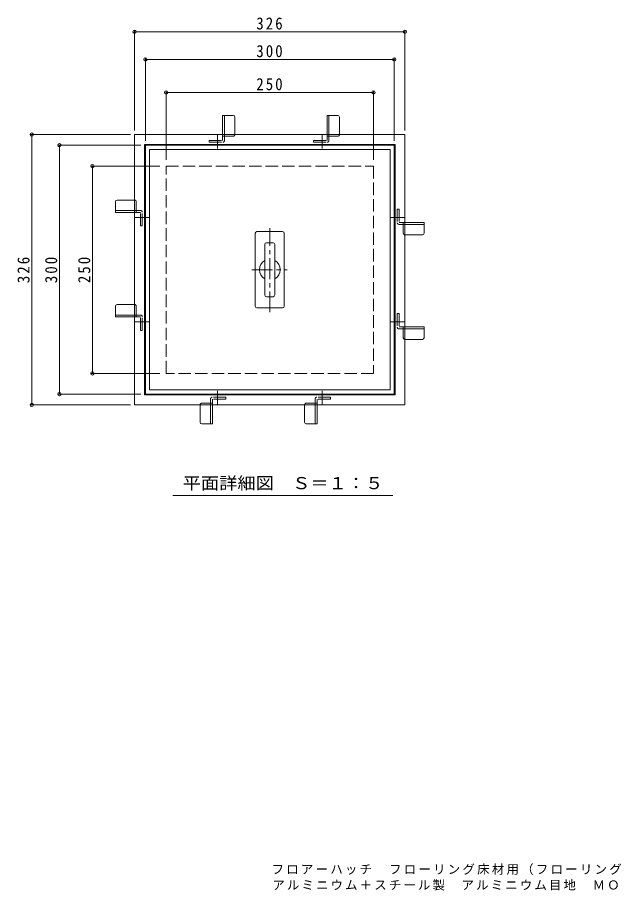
# Model space of a CAD drawing. Units: millimetres on the paper, enlarged 2 times, with parts at other scales. Extents: x -293 to 359, y -274 to 221.
# Drawn here: x -292.7 to -3.9, y -273.8 to 147.4 of the extents above; entities that cross this region are included whole.
import ezdxf
from ezdxf.enums import TextEntityAlignment as Align

# ---------------------------------------------------------------- set-up
doc = ezdxf.new("R2010")
doc.units = ezdxf.units.MM
doc.header["$LTSCALE"] = 2
doc.header["$PDMODE"] = 32
doc.header["$PDSIZE"] = 1.6
doc.linetypes.add('CHAIN1', pattern=[8, 5, -1, 1, -1])
doc.linetypes.add('DASHED3', pattern=[4, 3, -1])
for name, color, linetype, lineweight in [('0-1', 2, 'DASHED3', 9), ('0-2', 3, 'Continuous', 9), ('0-4', 7, 'Continuous', 9), ('1-4', 7, 'Continuous', 9)]:
    doc.layers.add(name, color=color, linetype=linetype, lineweight=lineweight)
doc.layers.add('F-0', color=7, linetype='Continuous')
doc.styles.add('ＭＳ ゴシック', font='')
doc.styles.get('ＭＳ ゴシック').set_extended_font_data('MS Gothic')

msp = doc.modelspace()

# ---------------------------------------------------------------- linework, layer by layer
at = {"layer": '0-1', "linetype": 'Continuous'}
for p, q in [((-193.873, 100.103), (-188.673, 100.103)), ((-193.873, 100.103), (-193.873, 90.903)), ((-192.953, 100.103), (-192.953, 90.903)), ((-187.873, 99.303), (-187.873, 90.903)), ((-143.474, 100.103), (-138.274, 100.103)), ((-143.474, 100.103), (-143.474, 90.903)), ((-142.553, 100.103), (-142.553, 90.903)), ((-137.474, 99.303), (-137.474, 90.903)), ((-244.673, 59.303), (-236.273, 59.303)), ((-245.473, 53.303), (-245.473, 58.503)), ((-245.473, 54.223), (-236.273, 54.223)), ((-245.473, 53.303), (-236.273, 53.303)), ((-96.674, 48.503), (-105.873, 48.503)), ((-96.674, 47.583), (-105.873, 47.583)), ((-96.674, 48.503), (-96.674, 43.303)), ((-97.473, 42.503), (-105.873, 42.503)), ((-244.673, 8.903), (-236.273, 8.903)), ((-245.473, 2.903), (-245.473, 8.103)), ((-245.473, 3.823), (-236.273, 3.823)), ((-245.473, 2.903), (-236.273, 2.903)), ((-96.674, -1.897), (-105.873, -1.897)), ((-96.674, -2.817), (-105.873, -2.817)), ((-96.674, -1.897), (-96.674, -7.097)), ((-97.473, -7.897), (-105.873, -7.897)), ((-204.673, -47.897), (-204.673, -39.497)), ((-199.593, -48.697), (-199.593, -39.497)), ((-198.673, -48.697), (-198.673, -39.497)), ((-154.274, -47.897), (-154.274, -39.497)), ((-149.194, -48.697), (-149.194, -39.497)), ((-148.274, -48.697), (-148.274, -39.497)), ((-198.673, -48.697), (-203.873, -48.697)), ((-148.274, -48.697), (-153.474, -48.697))]:
    msp.add_line(p, q, dxfattribs=at)
at = {"layer": '0-1', "linetype": 'CHAIN1'}
for p, q in [((-196.273, 91.056), (-196.273, 84.093)), ((-145.873, 91.056), (-145.873, 84.093)), ((-236.426, 50.903), (-229.464, 50.903)), ((-105.721, 50.903), (-112.683, 50.903)), ((-236.426, 0.503), (-229.464, 0.503)), ((-105.721, 0.503), (-112.683, 0.503)), ((-196.273, -39.65), (-196.273, -32.688)), ((-145.874, -39.65), (-145.874, -32.688))]:
    msp.add_line(p, q, dxfattribs=at)
at = {"layer": '0-1'}
for p, q in [((-193.873, 90.903), (-193.873, 88.103)), ((-193.873, 90.103), (-188.673, 90.103)), ((-192.953, 90.903), (-192.953, 87.983)), ((-143.474, 90.903), (-143.474, 88.103)), ((-143.474, 90.103), (-138.274, 90.103)), ((-142.553, 90.903), (-142.553, 87.983)), ((-200.353, 88.103), (-200.353, 87.183)), ((-200.353, 88.103), (-193.873, 88.103)), ((-200.353, 87.183), (-193.753, 87.183)), ((-149.954, 88.103), (-149.954, 87.183)), ((-149.954, 88.103), (-143.474, 88.103)), ((-149.954, 87.183), (-143.354, 87.183)), ((-235.473, 53.303), (-235.473, 58.503)), ((-108.673, 54.983), (-109.594, 54.983)), ((-109.594, 54.983), (-109.594, 48.383)), ((-108.673, 54.983), (-108.673, 48.503)), ((-236.273, 54.223), (-233.353, 54.223)), ((-236.273, 53.303), (-233.473, 53.303)), ((-233.473, 46.823), (-233.473, 53.303)), ((-232.553, 46.823), (-232.553, 53.423)), ((-233.473, 46.823), (-232.553, 46.823)), ((-105.873, 47.583), (-108.794, 47.583)), ((-105.873, 48.503), (-108.673, 48.503)), ((-106.674, 48.503), (-106.674, 43.303)), ((-235.473, 2.903), (-235.473, 8.103)), ((-108.673, 4.583), (-109.594, 4.583)), ((-109.594, 4.583), (-109.594, -2.017)), ((-108.673, 4.583), (-108.673, -1.897)), ((-236.273, 3.823), (-233.353, 3.823)), ((-236.273, 2.903), (-233.473, 2.903)), ((-233.473, -3.577), (-233.473, 2.903)), ((-232.553, -3.577), (-232.553, 3.023)), ((-233.473, -3.577), (-232.553, -3.577)), ((-105.873, -2.817), (-108.794, -2.817)), ((-105.873, -1.897), (-108.673, -1.897)), ((-106.674, -1.897), (-106.674, -7.097)), ((-199.593, -39.497), (-199.593, -36.577)), ((-192.193, -35.777), (-198.793, -35.777)), ((-192.193, -36.697), (-198.673, -36.697)), ((-198.673, -39.497), (-198.673, -36.697)), ((-192.193, -36.697), (-192.193, -35.777)), ((-149.194, -39.497), (-149.194, -36.577)), ((-141.793, -35.777), (-148.393, -35.777)), ((-141.793, -36.697), (-148.274, -36.697)), ((-148.274, -39.497), (-148.274, -36.697)), ((-141.793, -36.697), (-141.793, -35.777)), ((-198.673, -38.697), (-203.873, -38.697)), ((-148.274, -38.697), (-153.474, -38.697))]:
    msp.add_line(p, q, dxfattribs=at)
at = {"layer": '0-1', "linetype": 'Continuous'}
for points in [[(-105.873, 90.903), (-105.873, -39.497), (-236.273, -39.497), (-236.273, 90.903)], [(-231.473, -34.697), (-231.473, 86.103), (-110.673, 86.103), (-110.673, -34.697)]]:
    msp.add_lwpolyline(points, close=True, dxfattribs=at)
at = {"layer": '0-1'}
msp.add_lwpolyline([(-121.073, 75.703), (-121.073, -24.297), (-221.073, -24.297), (-221.073, 75.703)], close=True, dxfattribs=at)
at = {"layer": '0-1', "linetype": 'Continuous'}
for centre, start, end in [((-188.673, 99.303), 0, 90), ((-138.274, 99.303), 0, 90), ((-244.673, 58.503), 90, 180), ((-97.473, 43.303), 270, 0), ((-244.673, 8.103), 90, 180), ((-97.473, -7.097), 270, 0), ((-203.873, -47.897), 180, 270), ((-153.474, -47.897), 180, 270)]:
    msp.add_arc(centre, 0.8, start, end, dxfattribs=at)
at = {"layer": '0-1'}
for centre, start, end in [((-188.673, 90.903), 270, 0), ((-138.274, 90.903), 270, 0), ((-193.753, 87.983), 270, 0), ((-143.354, 87.983), 270, 0), ((-236.273, 58.503), 0, 90), ((-233.353, 53.423), 0, 90), ((-108.794, 48.383), 180, 270), ((-105.873, 43.303), 180, 270), ((-236.273, 8.103), 0, 90), ((-233.353, 3.023), 0, 90), ((-108.794, -2.017), 180, 270), ((-105.873, -7.097), 180, 270), ((-198.793, -36.577), 90, 180), ((-148.393, -36.577), 90, 180), ((-203.873, -39.497), 90, 180), ((-153.474, -39.497), 90, 180)]:
    msp.add_arc(centre, 0.8, start, end, dxfattribs=at)
at = {"layer": '0-2'}
for p, q in [((-231.073, 85.703), (-111.073, 85.703)), ((-231.073, -34.297), (-231.073, 85.703)), ((-111.073, 85.703), (-111.073, -34.297)), ((-178.074, 43.303), (-178.074, 8.103)), ((-177.273, 44.103), (-164.873, 44.103)), ((-164.073, 43.303), (-164.073, 8.103)), ((-169.513, 38.743), (-172.633, 38.743)), ((-173.514, 37.863), (-173.514, 13.543)), ((-168.634, 13.543), (-168.634, 37.863)), ((-169.513, 12.663), (-172.633, 12.663)), ((-164.873, 7.303), (-177.273, 7.303)), ((-111.073, -34.297), (-231.073, -34.297))]:
    msp.add_line(p, q, dxfattribs=at)
at = {"layer": '0-2', "linetype": 'CHAIN1'}
for p, q in [((-171.073, 5.191), (-171.073, 45.675)), ((-179.799, 25.703), (-162.735, 25.703))]:
    msp.add_line(p, q, dxfattribs=at)
at = {"layer": '0-2'}
msp.add_lwpolyline([(-113.073, 83.703), (-113.073, -32.297), (-229.073, -32.297), (-229.073, 83.703)], close=True, dxfattribs=at)
for centre, radius, start, end in [((-177.273, 43.303), 0.8, 90, 180), ((-164.873, 43.303), 0.8, 0, 90), ((-172.633, 37.863), 0.88, 90, 180), ((-169.513, 37.863), 0.88, 0, 90), ((-171.073, 25.703), 5, 119.20927, 240.79073), ((-171.073, 25.703), 5, 299.20914, 60.79086), ((-172.633, 13.543), 0.88, 180, 270), ((-169.513, 13.543), 0.88, 270, 0), ((-177.273, 8.103), 0.8, 180, 270), ((-164.873, 8.103), 0.8, 270, 0)]:
    msp.add_arc(centre, radius, start, end, dxfattribs=at)
at = {"layer": '0-4'}
for p, q in [((-236.273, 92.793), (-236.273, 141.078)), ((-236.273, 140.478), (-105.873, 140.478)), ((-105.873, 92.793), (-105.873, 141.078)), ((-231.073, 87.842), (-231.073, 127.742)), ((-231.073, 127.142), (-111.073, 127.142)), ((-111.073, 87.842), (-111.073, 127.742)), ((-221.073, 78.729), (-221.073, 111.794)), ((-221.073, 111.194), (-121.073, 111.194)), ((-121.073, 78.729), (-121.073, 111.794)), ((-238.164, 90.903), (-286.448, 90.903)), ((-285.848, -39.497), (-285.848, 90.903)), ((-233.213, 85.703), (-273.112, 85.703)), ((-272.512, -34.297), (-272.512, 85.703)), ((-224.099, 75.703), (-257.165, 75.703)), ((-256.565, -24.297), (-256.565, 75.703)), ((-224.099, -24.297), (-257.165, -24.297)), ((-233.213, -34.297), (-273.112, -34.297)), ((-238.164, -39.497), (-286.448, -39.497))]:
    msp.add_line(p, q, dxfattribs=at)
for p in [(-236.273, 140.478), (-105.873, 140.478), (-231.073, 127.142), (-111.073, 127.142), (-221.073, 111.194), (-121.073, 111.194), (-285.848, 90.903), (-272.512, 85.703), (-256.565, 75.703), (-256.565, -24.297), (-272.512, -34.297), (-285.848, -39.497)]:
    msp.add_point(p, dxfattribs=at)
at = {"layer": '1-4'}
msp.add_line((-217.765, -83.281), (-111.66, -83.281), dxfattribs=at)

# ---------------------------------------------------------------- texts
at = {"layer": '0-4', "color": 2, "char_height": 5.865, "attachment_point": 7, "style": 'ＭＳ ゴシック'}
for s, insert in [('\\T1.27;\\W0.9;326', (-177.573, 141.478)), ('\\T1.27;\\W0.9;300', (-177.573, 128.142)), ('\\T1.27;\\W0.9;250', (-177.573, 112.194))]:
    msp.add_mtext(s, dxfattribs=dict(at, insert=insert))
at = {"layer": '0-4', "color": 2, "char_height": 5.865, "attachment_point": 7, "rotation": 90, "style": 'ＭＳ ゴシック'}
for s, insert in [('\\T1.27;\\W0.9;326', (-286.848, 19.203)), ('\\T1.27;\\W0.9;300', (-273.512, 19.203)), ('\\T1.27;\\W0.9;250', (-257.565, 19.203))]:
    msp.add_mtext(s, dxfattribs=dict(at, insert=insert))
at = {"layer": '1-4', "color": 2, "style": 'ＭＳ ゴシック', "width": 1.1}
msp.add_text('平面詳細図\u3000Ｓ＝１：５', height=5.865, dxfattribs=at).set_placement((-213.076, -81.937), align=Align.BOTTOM_LEFT)
at = {"layer": 'F-0', "char_height": 4.399, "attachment_point": 7, "style": 'ＭＳ ゴシック'}
for s, insert in [('\\T1.18;フロアーハッチ\u3000フローリング床材用（フローリング厚15mm）屋内用\u3000一般形', (-170.205, -266.279)), ('\\T1.17;アルミニウム＋スチール製\u3000アルミニウム目地\u3000ＭＯＦＭ－３００－１５－Ｃ', (-169.831, -273.768))]:
    msp.add_mtext(s, dxfattribs=dict(at, insert=insert))

doc.saveas('drawing.dxf')
